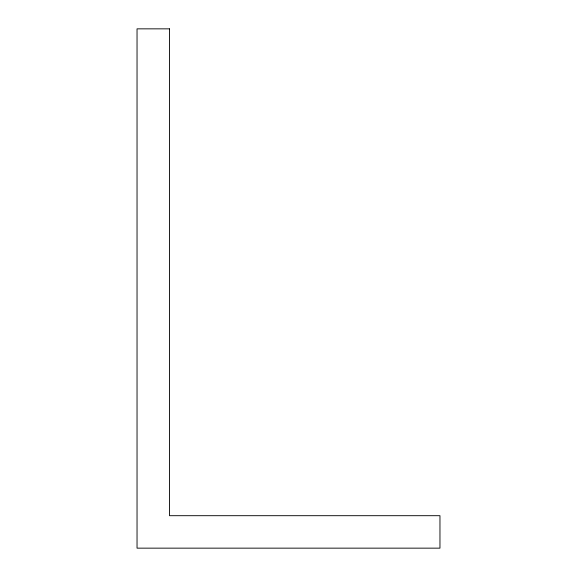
<?xml version="1.0" encoding="UTF-8"?>
<svg xmlns="http://www.w3.org/2000/svg" width="577" height="577" viewBox="0 0 577 577"><rect width="100%" height="100%" fill="white"/><g stroke="black" fill="none" stroke-linecap="round" stroke-linejoin="round"><path stroke-width="0.87" d="M169.494 28.85L137.037 28.85L137.037 548.15L439.962 548.15L439.962 515.694L169.494 515.694L169.494 28.85"/></g></svg>
